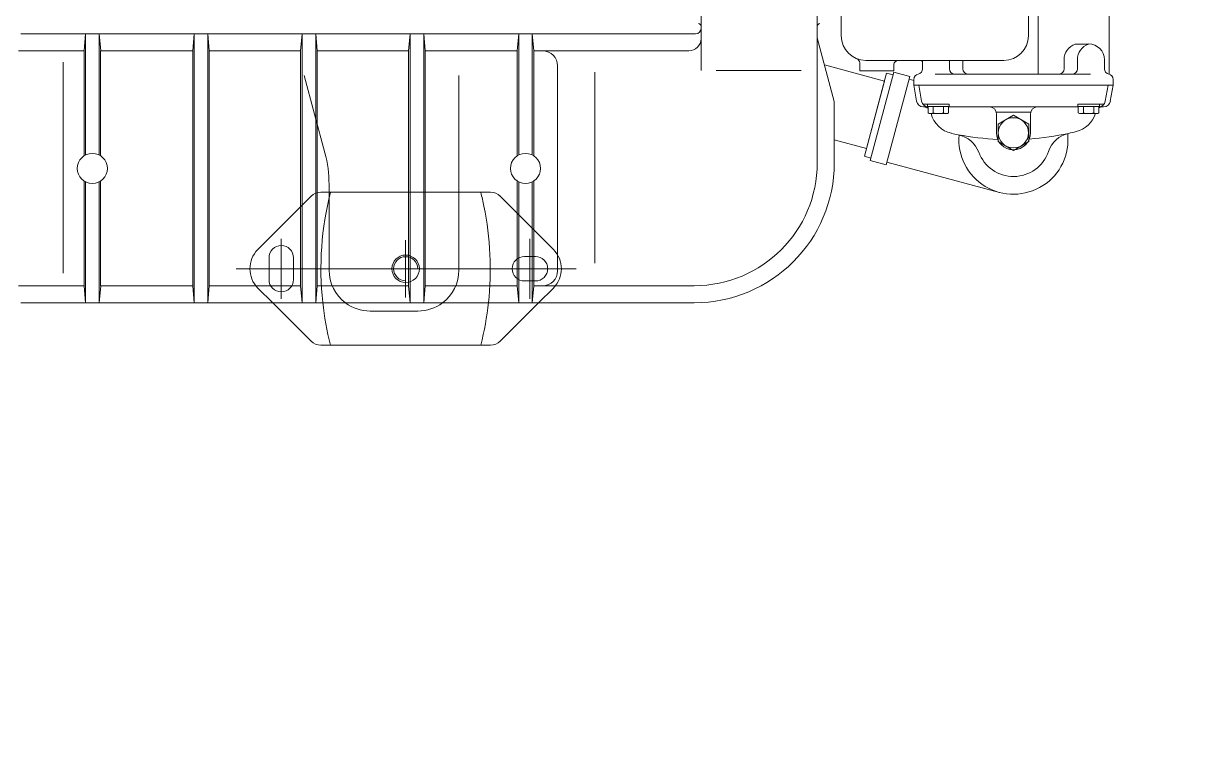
# Model space of a CAD drawing. Header units: millimetres. Extents: x 138823 to 235949, y -69097 to 9810.
# Drawn here: x 156812 to 157958, y -65723 to -65023 of the extents above; entities that cross this region are included whole.
import ezdxf

# ---------------------------------------------------------------- set-up
doc = ezdxf.new("R2010")
doc.units = ezdxf.units.MM
doc.layers.add('0 CASCO', color=7, linetype='Continuous')
doc.layers.add('18 MOTORES E GERADORES', color=14, linetype='Continuous')

msp = doc.modelspace()

# ---------------------------------------------------------------- linework, layer by layer
at = {"layer": '0 CASCO'}
msp.add_open_spline([(146126.8, -63082.4), (146215.2, -63369.7), (146379.5, -63903.5), (146663, -64639.7), (146952.9, -65272.8), (147256.1, -65825.6), (147575.4, -66312.2), (147907.4, -66748.1), (148142, -67015.3), (148256.8, -67146.1), (148433.3, -67217.6), (148727.4, -67336.9), (149267.4, -67517.2), (149866.8, -67690.3), (150582.1, -67853.2), (151284.2, -67971.5), (151973.4, -68053.8), (152654.4, -68110.1), (153543.2, -68165.1), (155031.6, -68229.8), (156745.1, -68300.7), (158569.8, -68359.4), (160341.7, -68398.5), (162120.5, -68415.9), (165904.3, -68415.6), (169966.5, -68414.5), (175373.8, -68418), (179241.2, -68353.5), (182508.2, -68358.7), (184198.2, -68343.7), (185099.6, -68311.2), (185777.9, -68270.4), (186463.8, -68206.9), (187165.9, -68113.7), (187764.5, -68007.5), (188457.2, -67861), (189171.5, -67681.5), (190011.9, -67437.7), (190763.3, -67194.4), (191465.3, -66941.6), (192112.9, -66674.2), (192717.8, -66369.9), (193303.4, -66005.5), (194045.7, -65461.3), (194777.2, -64875.1), (195509.5, -64332.9), (195966.5, -64030), (196376, -63801.4), (196709.4, -63650.8), (197110.9, -63519.8), (197514.3, -63423.6), (198015.8, -63322.5), (198542.5, -63229.6), (199173.5, -63150.3), (199598.1, -63108), (199854.9, -63082.4)], degree=3, knots=[0, 0, 0, 0, 901.347948, 1675.319997, 2364.677603, 2988.840142, 3564.913749, 4109.091785, 4631.178176, 4631.178176, 4631.178176, 5202.378251, 5582.891234, 6338.519578, 7073.266174, 7782.366384, 8473.718568, 9154.846991, 9831.879341, 11145.250803, 13624.165902, 14976.643804, 16622.243106, 18940.880075, 20313.267208, 27973.450232, 31127.646951, 36535.061714, 39576.620039, 40928.546533, 41604.908463, 42282.305172, 42966.969378, 43670.810001, 44406.445425, 44790.246915, 45794.849099, 46614.860763, 47415.011993, 48164.042526, 48852.838016, 49515.641376, 50192.856084, 50919.426916, 52275.645461, 53004.522816, 53652.759672, 53918.536496, 54410.868153, 54747.069908, 55184.163317, 55654.219696, 56281.932144, 56787.842028, 57561.948504, 57561.948504, 57561.948504, 57561.948504], dxfattribs=at)
at = {"layer": '18 MOTORES E GERADORES', "linetype": 'Continuous', "lineweight": 20}
for p, q in [((157796.9, -64288.8), (157796.9, -65071.8)), ((157865.9, -64288.8), (157865.9, -65071.8)), ((157787.6, -64326), (157787.6, -65034.6)), ((157605.8, -64716.8), (157605.8, -65034.6)), ((157469.6, -64907.4), (157469.6, -65068.3)), ((157582.5, -65158), (157582.5, -64956.3)), ((156808.9, -65032.6), (157464.3, -65032.6)), ((156871.9, -65032.6), (156870.4, -65049.2)), ((156871.9, -65032.6), (156871.9, -65150.3)), ((156885.1, -65150.3), (156885.1, -65032.6)), ((156885.1, -65032.6), (156886.5, -65049.2)), ((156977.4, -65032.6), (156975.9, -65049.2)), ((156977.4, -65032.6), (156977.4, -65294.1)), ((156990.6, -65294.1), (156990.6, -65032.6)), ((156990.6, -65032.6), (156992, -65049.2)), ((157082.2, -65032.6), (157080.7, -65049.2)), ((157082.2, -65032.6), (157082.2, -65294.1)), ((157095.3, -65032.6), (157096.8, -65049.2)), ((157095.4, -65294.1), (157095.4, -65032.6)), ((157187, -65032.6), (157185.5, -65049.2)), ((157187, -65032.6), (157187, -65294.1)), ((157200.2, -65032.6), (157201.6, -65049.2)), ((157200.2, -65294.1), (157200.2, -65032.6)), ((157292.5, -65032.6), (157291, -65049.2)), ((157292.5, -65032.6), (157292.5, -65150.3)), ((157305.7, -65150.3), (157305.7, -65032.6)), ((157305.7, -65032.6), (157307.1, -65049.2)), ((157599, -65098.3), (157582.5, -65036.4)), ((157846, -65042.6), (157833.1, -65042.6)), ((156870.4, -65049.2), (156806.6, -65049.2)), ((156870.4, -65049.2), (156870.4, -65151.2)), ((156886.4, -65049.2), (156886.4, -65151.2)), ((156975.9, -65049.2), (156886.5, -65049.2)), ((156975.9, -65049.2), (156975.9, -65277.5)), ((156992, -65049.2), (156992, -65277.5)), ((157080.7, -65049.2), (156992, -65049.2)), ((157080.7, -65049.2), (157080.7, -65277.5)), ((157096.8, -65049.2), (157096.8, -65277.5)), ((157185.5, -65049.2), (157096.8, -65049.2)), ((157185.6, -65049.2), (157185.6, -65277.5)), ((157201.6, -65049.2), (157201.6, -65277.5)), ((157291, -65049.2), (157201.6, -65049.2)), ((157291.1, -65049.2), (157291.1, -65151.2)), ((157307.1, -65049.2), (157307.1, -65151.2)), ((157457.7, -65049.2), (157307.1, -65049.2)), ((157582.5, -65049.2), (157582.5, -65158)), ((157822.3, -65057.2), (157822.3, -65066.5)), ((157835.2, -65057.8), (157835.2, -65066.5)), ((157861.3, -65066.5), (157861.3, -65057.8)), ((156850.2, -65265.2), (156850.2, -65060.2)), ((157330.3, -65262.9), (157330.3, -65063.8)), ((157484.2, -65068.3), (157566.7, -65068.3)), ((157589.5, -65062.9), (157647.8, -65078.5)), ((157623.7, -65060.7), (157623.7, -65068.5)), ((157623.7, -65068.5), (157656.9, -65068.5)), ((157629.7, -65058.5), (157763.7, -65058.5)), ((157656.9, -65062.5), (157656.9, -65068.5)), ((157684.8, -65066.5), (157684.8, -65058.5)), ((157710.8, -65058.5), (157710.8, -65066.5)), ((157723.7, -65058.5), (157723.7, -65066.5)), ((157104.3, -65148.2), (157084.2, -65073.1)), ((157234.4, -65073.1), (157234.4, -65262.2)), ((157366.3, -65255.4), (157366.3, -65069.8)), ((157649.8, -65070.8), (157628.2, -65151.6)), ((157630.3, -65143.9), (157647.8, -65078.5)), ((157656.9, -65070), (157633.9, -65155.8)), ((157672.3, -65074.1), (157649.3, -65160)), ((157649.8, -65070.8), (157656.3, -65072.5)), ((157656.9, -65070), (157672.3, -65074.1)), ((157671.6, -65076.6), (157676.2, -65077.9)), ((157676.1, -65082.4), (157676.1, -65076.9)), ((157676.1, -65076.9), (157676.1, -65082.4)), ((157848, -65071.8), (157696.9, -65071.8)), ((157869.9, -65082.4), (157869.9, -65076.9)), ((157869.9, -65076.9), (157869.9, -65082.4)), ((157869.9, -65082.4), (157676.1, -65082.4)), ((157676.1, -65082.4), (157678.9, -65098.2)), ((157681, -65082.4), (157683.8, -65098.2)), ((157865, -65082.4), (157862.2, -65098.2)), ((157869.9, -65082.4), (157867.1, -65098.2)), ((157599, -65098.3), (157599, -65158)), ((157599, -65158), (157599, -65098.3)), ((157708.5, -65101), (157685, -65101)), ((157690.1, -65103.6), (157685.5, -65103.6)), ((157689.4, -65103.1), (157689.4, -65101)), ((157689.4, -65101), (157710.6, -65101)), ((157689.4, -65103.1), (157710.6, -65103.1)), ((157690.1, -65103.1), (157690.1, -65109.4)), ((157695, -65103.1), (157695, -65109.4)), ((157705.1, -65103.1), (157705.1, -65109.4)), ((157710, -65103.1), (157710, -65109.4)), ((157836, -65103.6), (157710, -65103.6)), ((157710.6, -65103.1), (157710.6, -65101)), ((157835.4, -65103.1), (157835.4, -65101)), ((157835.4, -65101), (157856.6, -65101)), ((157835.4, -65103.1), (157856.6, -65103.1)), ((157836, -65103.1), (157836, -65109.4)), ((157837.5, -65101), (157861, -65101)), ((157841, -65103.1), (157841, -65109.4)), ((157851.1, -65103.1), (157851.1, -65109.4)), ((157856, -65103.1), (157856, -65109.4)), ((157860.6, -65103.6), (157856, -65103.6)), ((157856.6, -65103.1), (157856.6, -65101)), ((157691.4, -65110.1), (157690.1, -65109.4)), ((157691.4, -65110.1), (157708.7, -65110.1)), ((157708.7, -65110.1), (157710, -65109.4)), ((157756.3, -65108.9), (157789.7, -65108.9)), ((157756.4, -65128.8), (157756.4, -65110.3)), ((157758.3, -65120.3), (157773, -65111.8)), ((157773, -65111.8), (157787.8, -65120.3)), ((157789.6, -65128.8), (157789.6, -65110.3)), ((157837.4, -65110.1), (157836, -65109.4)), ((157837.4, -65110.1), (157854.6, -65110.1)), ((157854.6, -65110.1), (157856, -65109.4)), ((157758.3, -65137.4), (157758.3, -65120.3)), ((157787.8, -65120.3), (157787.8, -65137.4)), ((157599, -65135.5), (157630.3, -65143.9)), ((157773, -65145.9), (157758.3, -65137.4)), ((157787.8, -65137.4), (157773, -65145.9)), ((157628.2, -65151.6), (157634.6, -65153.3)), ((157633.9, -65155.8), (157649.3, -65160)), ((157650, -65157.4), (157759.3, -65186.7)), ((156870.4, -65175.6), (156870.4, -65277.5)), ((156871.9, -65176.4), (156871.9, -65294.1)), ((156885.1, -65294.1), (156885.1, -65176.4)), ((156886.4, -65175.6), (156886.4, -65277.5)), ((157108.3, -65179.1), (157108.3, -65262.2)), ((157291.1, -65175.6), (157291.1, -65277.5)), ((157292.5, -65176.4), (157292.5, -65294.1)), ((157305.7, -65294.1), (157305.7, -65176.4)), ((157307.1, -65175.6), (157307.1, -65277.5)), ((157039.1, -65242.1), (157090.8, -65190.5)), ((157100.2, -65186.6), (157262.8, -65186.6)), ((157262.8, -65186.6), (157265.1, -65186.6)), ((157326.2, -65242.1), (157274.5, -65190.5)), ((157061.9, -65290.1), (157061.9, -65231.7)), ((157182.7, -65233), (157182.7, -65288.8)), ((157303.4, -65290.1), (157303.4, -65231.7)), ((157050, -65271.5), (157050, -65250.3)), ((157073.8, -65271.5), (157073.8, -65250.3)), ((157298.1, -65249), (157308.7, -65249)), ((157018.1, -65260.9), (157348.3, -65260.9)), ((157210.5, -65260.9), (157154.8, -65260.9)), ((157298.1, -65272.8), (157308.7, -65272.8)), ((156870.4, -65277.5), (156806.6, -65277.5)), ((156871.9, -65294.1), (156870.4, -65277.5)), ((156885.1, -65294.1), (156886.5, -65277.5)), ((156975.9, -65277.5), (156886.5, -65277.5)), ((156977.4, -65294.1), (156975.9, -65277.5)), ((156990.6, -65294.1), (156992, -65277.5)), ((157080.7, -65277.5), (156992, -65277.5)), ((157039.1, -65279.7), (157053.6, -65294.1)), ((157082.2, -65294.1), (157080.7, -65277.5)), ((157095.3, -65294.1), (157096.8, -65277.5)), ((157185.5, -65277.5), (157096.8, -65277.5)), ((157187, -65294.1), (157185.5, -65277.5)), ((157200.2, -65294.1), (157201.6, -65277.5)), ((157291, -65277.5), (157201.6, -65277.5)), ((157292.5, -65294.1), (157291, -65277.5)), ((157305.7, -65294.1), (157307.1, -65277.5)), ((157463, -65277.5), (157307.1, -65277.5)), ((157326.2, -65279.7), (157311.8, -65294.1)), ((156808.9, -65294.1), (157463, -65294.1)), ((157090.8, -65331.3), (157053.6, -65294.1)), ((157274.5, -65331.3), (157311.8, -65294.1)), ((157194.6, -65302), (157148.2, -65302)), ((157100.2, -65335.2), (157265.1, -65335.2))]:
    msp.add_line(p, q, dxfattribs=at)
for centre, radius in [((157773, -65128.8), 14.7), ((156878.4, -65163.4), 14.6), ((157299.1, -65163.4), 14.6), ((157182.7, -65260.9), 13.3)]:
    msp.add_circle(centre, radius, dxfattribs=at)
for centre, radius, start, end in [((157467, -65025.3), 2.65, 0, 90), ((157585.1, -65025.3), 2.65, 89.9443, 180), ((157464.3, -65027.3), 5.31, 270, 0), ((157629.7, -65034.6), 23.9, 180, 270), ((157763.7, -65034.6), 23.9, 270, 0), ((157457.7, -65037.3), 11.9, 270, 0), ((157837.6, -65057.2), 15.3, 106.9744, 182.4969), ((157850.5, -65057.2), 15.3, 106.9744, 182.4969), ((157846, -65057.8), 15.3, 0, 90), ((157315.7, -65063.8), 14.6, 0, 90), ((157619.7, -65060.7), 3.98, 0, 69.0752), ((157660.9, -65062.5), 3.98, 90, 180), ((157679.5, -65066.5), 5.31, 280.8069, 0), ((157681.5, -65063.8), 5.31, 51.3178, 90), ((157716.1, -65066.5), 5.31, 180, 270), ((157729.1, -65066.5), 5.31, 180, 270), ((157817, -65066.5), 5.31, 270, 0), ((157829.9, -65066.5), 5.31, 270, 0), ((157866.6, -65066.5), 5.31, 180, 259.1931), ((157681.5, -65076.9), 5.31, 100.8069, 180), ((157864.6, -65076.9), 5.31, 0, 79.1931), ((157685.5, -65097), 6.64, 190, 270), ((157690.3, -65097), 6.64, 190, 267.6732), ((157686.1, -65110.3), 6.64, 53.7534, 89.6931), ((157749.8, -65110.3), 6.64, 0, 90), ((157796.2, -65110.3), 6.64, 90, 180), ((157855.7, -65097), 6.64, 272.3268, 350), ((157859.5, -65110.3), 6.64, 90, 122.4221), ((157860.6, -65097), 6.64, 270, 350), ((157692.6, -65105.6), 4.51, 236.4641, 302.3681), ((157718.6, -65103.4), 26.5, 194.6254, 257.6491), ((157700, -65092), 18.1, 253.7842, 286.2158), ((157707.5, -65105.6), 4.51, 237.6319, 303.5359), ((157827.4, -65101.9), 26.5, 283.9843, 341.8839), ((157838.5, -65105.6), 4.51, 236.4641, 302.3681), ((157846, -65092), 18.1, 253.7842, 286.2158), ((157853.5, -65105.6), 4.51, 237.6319, 303.5359), ((157769.7, -64870.1), 265.4, 257.6491, 259.0782), ((157769.7, -64870.1), 265.4, 259.0782, 267.4097), ((157714.4, -65156.8), 26.5, 19.9431, 79.0782), ((157773, -65135.5), 53, 174.9997, 6.4316), ((157773, -65128.8), 16.6, 180, 0), ((157769.7, -64870.1), 265.4, 274.0583, 282.3532), ((157832.2, -65155.3), 26.5, 102.3532, 161.4883), ((157769.7, -64870.1), 265.4, 282.3532, 283.9843), ((156988.9, -65179.1), 119.4, 0, 15), ((157773, -65135.5), 35.8, 199.9431, 341.4883), ((157463, -65158), 136, 270, 0), ((157463, -65158), 119.4, 270, 0), ((157100.2, -65199.8), 13.3, 90, 135), ((157402.3, -65260.9), 301.9, 165.75, 186.205), ((156963, -65260.9), 301.9, 11.5949, 14.25), ((157265.1, -65199.8), 13.3, 45, 90), ((156963, -65260.9), 301.9, 353.691, 11.5949), ((157061.9, -65250.3), 11.9, 0, 180), ((157057.9, -65260.9), 26.5, 135, 225), ((157182.7, -65260.9), 11.7, 0, 270), ((157298.1, -65260.9), 11.9, 90, 270), ((157308.7, -65260.9), 11.9, 270, 90), ((157307.4, -65260.9), 26.5, 315, 45), ((157148.2, -65262.2), 39.8, 180, 233.1301), ((157194.6, -65262.2), 39.8, 306.8699, 0), ((157315.7, -65262.9), 14.6, 270, 0), ((157061.9, -65271.5), 11.9, 180, 0), ((157402.3, -65260.9), 301.9, 186.205, 194.25), ((157148.2, -65262.2), 39.8, 233.1301, 270), ((157194.6, -65262.2), 39.8, 270, 306.8699), ((156963, -65260.9), 301.9, 345.75, 353.795), ((157100.2, -65321.9), 13.3, 225, 270), ((157265.1, -65321.9), 13.3, 270, 315)]:
    msp.add_arc(centre, radius, start, end, dxfattribs=at)

doc.saveas('drawing.dxf')
